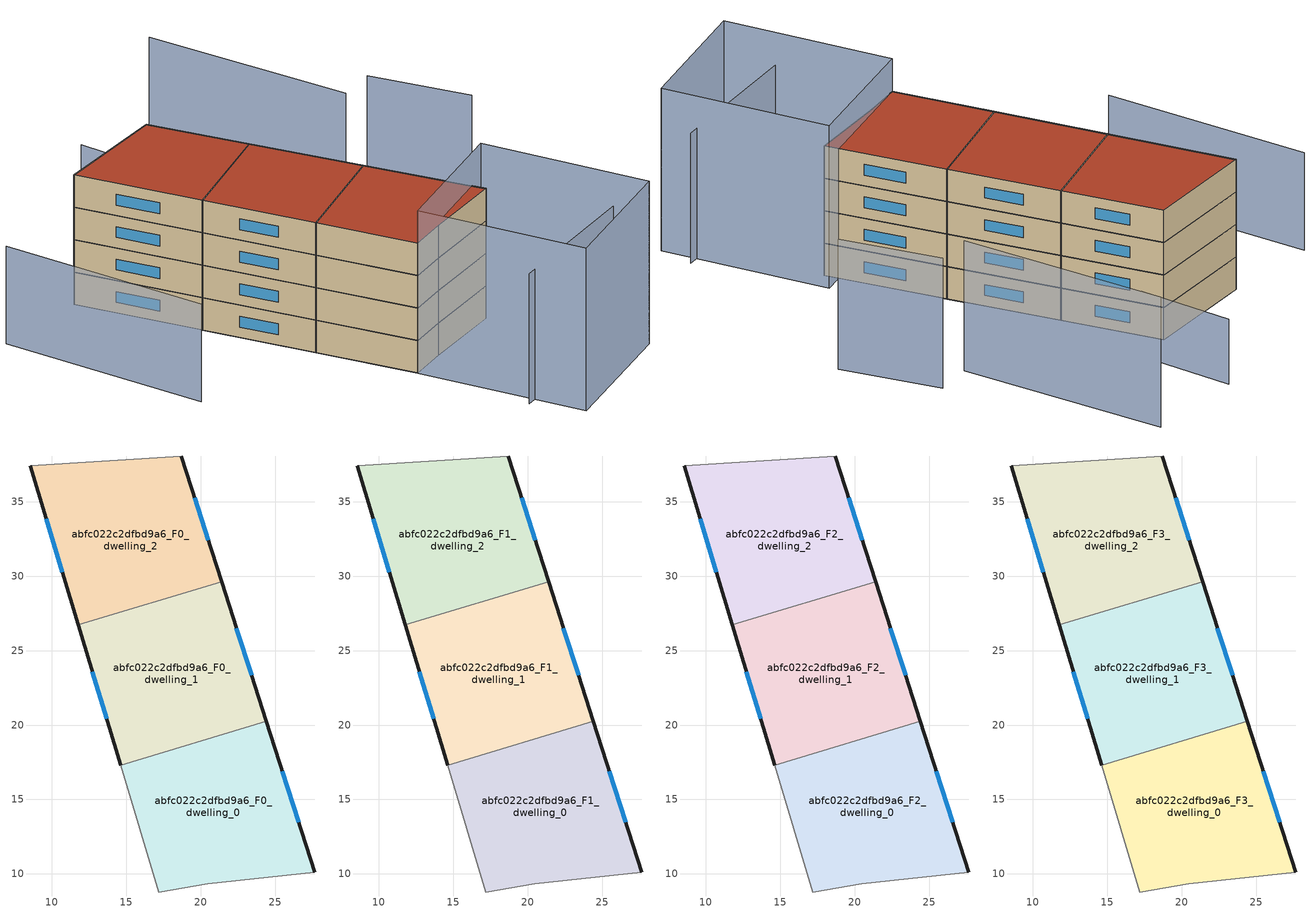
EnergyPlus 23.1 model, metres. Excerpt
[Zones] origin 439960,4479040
abfc022c2dfbd9a6_F0_dwelling_0
 floor ground (EU_floor_Construction): 27.64,10.12 24.41,20.24 14.62,17.29 17.19,8.79 20.46,9.33 z0
 wall outside (EU_wall_Construction): 24.41,20.24 27.64,10.12 z0:3
 wall adiabatic (EU_wall_Construction): 27.64,10.12 20.46,9.33 17.19,8.79 14.62,17.29 z0:3
 wall to abfc022c2dfbd9a6_F0_dwelling_1 (EU_wall_Construction): 14.62,17.29 24.41,20.24 z0:3
 window (EU_Window_Construction): 25.48,16.89 26.57,13.48 z0.99:2.01
abfc022c2dfbd9a6_F0_dwelling_1
 floor ground (EU_floor_Construction): 24.41,20.24 21.41,29.62 11.78,26.72 14.62,17.29 z0
 wall outside (EU_wall_Construction): 21.41,29.62 24.41,20.24 / 14.62,17.29 11.78,26.72 z0:3
 wall to abfc022c2dfbd9a6_F0_dwelling_2 (EU_wall_Construction): 11.78,26.72 21.4,29.62 z0:3
 window (EU_Window_Construction): 22.4,26.51 23.41,23.35 / 13.68,20.42 12.73,23.6 z0.99:2.01
abfc022c2dfbd9a6_F0_dwelling_2
 floor ground (EU_floor_Construction): 21.41,29.62 18.7,38.07 8.56,37.41 11.78,26.72 z0
 wall outside (EU_wall_Construction): 18.7,38.07 21.41,29.62 / 11.78,26.72 8.56,37.41 z0:3
 wall adiabatic (EU_wall_Construction): 8.56,37.41 18.7,38.07 z0:3
 window (EU_Window_Construction): 19.6,35.27 20.51,32.42 / 10.72,30.26 9.63,33.86 z0.99:2.01
abfc022c2dfbd9a6_F1_dwelling_0
 floor to abfc022c2dfbd9a6_F0_dwelling_0 (EU_floor_Construction): 27.64,10.12 24.41,20.24 14.62,17.29 17.19,8.79 20.46,9.33 z3
 wall outside (EU_wall_Construction): 24.41,20.24 27.64,10.12 z3:6
 wall adiabatic (EU_wall_Construction): 27.64,10.12 20.46,9.33 17.19,8.79 14.62,17.29 z3:6
 wall to abfc022c2dfbd9a6_F1_dwelling_1 (EU_wall_Construction): 14.62,17.29 24.41,20.24 z3:6
 window (EU_Window_Construction): 25.48,16.89 26.57,13.48 z3.99:5.01
abfc022c2dfbd9a6_F1_dwelling_1
 floor to abfc022c2dfbd9a6_F0_dwelling_1 (EU_floor_Construction): 24.41,20.24 21.4,29.62 11.78,26.72 14.62,17.29 z3
 wall outside (EU_wall_Construction): 21.41,29.62 24.41,20.24 / 14.62,17.29 11.78,26.72 z3:6
 wall to abfc022c2dfbd9a6_F1_dwelling_2 (EU_wall_Construction): 11.78,26.72 21.4,29.62 z3:6
 window (EU_Window_Construction): 22.4,26.51 23.41,23.35 / 13.68,20.42 12.73,23.6 z3.99:5.01
abfc022c2dfbd9a6_F1_dwelling_2
 floor to abfc022c2dfbd9a6_F0_dwelling_2 (EU_floor_Construction): 21.4,29.62 18.7,38.07 8.56,37.41 11.78,26.72 z3
 wall outside (EU_wall_Construction): 18.7,38.07 21.41,29.62 / 11.78,26.72 8.56,37.41 z3:6
 wall adiabatic (EU_wall_Construction): 8.56,37.41 18.7,38.07 z3:6
 window (EU_Window_Construction): 19.6,35.27 20.51,32.42 / 10.72,30.26 9.63,33.86 z3.99:5.01
abfc022c2dfbd9a6_F2_dwelling_0
 floor to abfc022c2dfbd9a6_F1_dwelling_0 (EU_floor_Construction): 27.64,10.12 24.41,20.24 14.62,17.29 17.19,8.79 20.46,9.33 z6
 wall outside (EU_wall_Construction): 24.41,20.24 27.64,10.12 z6:9
 wall adiabatic (EU_wall_Construction): 27.64,10.12 20.46,9.33 17.19,8.79 14.62,17.29 z6:9
 wall to abfc022c2dfbd9a6_F2_dwelling_1 (EU_wall_Construction): 14.62,17.29 24.41,20.24 z6:9
 window (EU_Window_Construction): 25.48,16.89 26.57,13.48 z6.99:8.01
abfc022c2dfbd9a6_F2_dwelling_1
 floor to abfc022c2dfbd9a6_F1_dwelling_1 (EU_floor_Construction): 24.41,20.24 21.4,29.62 11.78,26.72 14.62,17.29 z6
 wall outside (EU_wall_Construction): 21.41,29.62 24.41,20.24 / 14.62,17.29 11.78,26.72 z6:9
 wall to abfc022c2dfbd9a6_F2_dwelling_2 (EU_wall_Construction): 11.78,26.72 21.4,29.62 z6:9
 window (EU_Window_Construction): 22.4,26.51 23.41,23.35 / 13.68,20.42 12.73,23.6 z6.99:8.01
abfc022c2dfbd9a6_F2_dwelling_2
 floor to abfc022c2dfbd9a6_F1_dwelling_2 (EU_floor_Construction): 21.4,29.62 18.7,38.07 8.56,37.41 11.78,26.72 z6
 wall outside (EU_wall_Construction): 18.7,38.07 21.41,29.62 / 11.78,26.72 8.56,37.41 z6:9
 wall adiabatic (EU_wall_Construction): 8.56,37.41 18.7,38.07 z6:9
 window (EU_Window_Construction): 19.6,35.27 20.51,32.42 / 10.72,30.26 9.63,33.86 z6.99:8.01
abfc022c2dfbd9a6_F3_dwelling_0
 floor to abfc022c2dfbd9a6_F2_dwelling_0 (EU_floor_Construction): 27.64,10.12 24.41,20.24 14.62,17.29 17.19,8.79 20.46,9.33 z9
 wall outside (EU_wall_Construction): 24.41,20.24 27.64,10.12 z9:12
 wall adiabatic (EU_wall_Construction): 27.64,10.12 20.46,9.33 17.19,8.79 14.62,17.29 z9:12
 wall to abfc022c2dfbd9a6_F3_dwelling_1 (EU_wall_Construction): 14.62,17.29 24.41,20.24 z9:12
 window (EU_Window_Construction): 25.48,16.89 26.57,13.48 z9.99:11.01
 roof outside (EU_roof_Construction): 24.41,20.24 27.64,10.12 20.46,9.33 17.19,8.79 14.62,17.29 z12
abfc022c2dfbd9a6_F3_dwelling_1
 floor to abfc022c2dfbd9a6_F2_dwelling_1 (EU_floor_Construction): 24.41,20.24 21.4,29.62 11.78,26.72 14.62,17.29 z9
 wall outside (EU_wall_Construction): 21.41,29.62 24.41,20.24 / 14.62,17.29 11.78,26.72 z9:12
 wall to abfc022c2dfbd9a6_F3_dwelling_2 (EU_wall_Construction): 11.78,26.72 21.4,29.62 z9:12
 window (EU_Window_Construction): 22.4,26.51 23.41,23.35 / 13.68,20.42 12.73,23.6 z9.99:11.01
 roof outside (EU_roof_Construction): 21.41,29.62 24.41,20.24 14.62,17.29 11.78,26.72 z12
abfc022c2dfbd9a6_F3_dwelling_2
 floor to abfc022c2dfbd9a6_F2_dwelling_2 (EU_floor_Construction): 21.4,29.62 18.7,38.07 8.56,37.41 11.78,26.72 z9
 wall outside (EU_wall_Construction): 18.7,38.07 21.41,29.62 / 11.78,26.72 8.56,37.41 z9:12
 wall adiabatic (EU_wall_Construction): 8.56,37.41 18.7,38.07 z9:12
 window (EU_Window_Construction): 19.6,35.27 20.51,32.42 / 10.72,30.26 9.63,33.86 z9.99:11.01
 roof outside (EU_roof_Construction): 18.7,38.07 21.41,29.62 11.78,26.72 8.56,37.41 z12
shading: 18.89,-1.33 32.72,0.52 / 38.85,20.64 36.02,29.17 / 32.72,28.72 29.98,46.82 z0:12; 28.95,11.78 32.62,-2.66 / 32.62,-2.66 20.86,-5.65 / 20.86,-5.65 17.19,8.79 / 17.19,8.79 28.95,11.78 z0:15; 0.16,37.64 2.63,19.44 z0:9; 21.09,46.68 21.88,38.29 z0:6
[Building]
EU S2 Campaign: North Axis=0; Terrain=City; Solar Distribution=FullExterior
[Site:Location]
Madrid: Latitude=40.5; Longitude=-3.5; Time Zone=1; Elevation=609
[SizingPeriod:WeatherFileDays]
AnnualSizingPeriod: Begin Month=1; Begin Day of Month=1; End Month=12; End Day of Month=31; Day of Week for Start Day=Monday; Use Weather File Daylight Saving Period=No; Use Weather File Rain and Snow Indicators=No
[MATERIAL]
EU_InternalMass_Material: Roughness=MediumRough; Thickness=0.1; Conductivity=1; Density=1800; Specific Heat=900; Thermal Absorptance=0.9; Solar Absorptance=0.7; Visible Absorptance=0.7
[MATERIAL:NOMASS] Roughness=MediumRough; Thermal Absorptance=0.9; Solar Absorptance=0.7; Visible Absorptance=0.7
Name | Thermal Resistance
EU_wall_NoMass | 0.609216
EU_roof_NoMass | 0.513268
EU_floor_NoMass | 0.568163
[WINDOWMATERIAL:SIMPLEGLAZINGSYSTEM]
EU_Window_SimpleGlazing: UFactor=5.50606; Solar Heat Gain Coefficient=0.85; Visible Transmittance=0.85
[CONSTRUCTION]
EU_wall_Construction: EU_wall_NoMass
EU_roof_Construction: EU_roof_NoMass
EU_floor_Construction: EU_floor_NoMass
EU_InternalMass_Construction: EU_InternalMass_Material
EU_Window_Construction: EU_Window_SimpleGlazing
[ZONE] Type=1; Multiplier=1; Ceiling Height=autocalculate; Floor Area=autocalculate; Part of Total Floor Area=Yes
Name | Volume
abfc022c2dfbd9a6_F0_dwelling_0 | 299.376
abfc022c2dfbd9a6_F1_dwelling_0; abfc022c2dfbd9a6_F2_dwelling_0; abfc022c2dfbd9a6_F3_dwelling_0 | 299.377
abfc022c2dfbd9a6_F0_dwelling_1; abfc022c2dfbd9a6_F1_dwelling_1; abfc022c2dfbd9a6_F2_dwelling_1; abfc022c2dfbd9a6_F3_dwelling_1 | 299.384
abfc022c2dfbd9a6_F0_dwelling_2; abfc022c2dfbd9a6_F1_dwelling_2; abfc022c2dfbd9a6_F2_dwelling_2; abfc022c2dfbd9a6_F3_dwelling_2 | 299.397
[INTERNALMASS] Construction=EU_InternalMass_Construction
Name | Zone or ZoneList | Surface Area
abfc022c2dfbd9a6_F0_dwelling_0_EU_InternalMass | abfc022c2dfbd9a6_F0_dwelling_0 | 99.7922
abfc022c2dfbd9a6_F0_dwelling_1_EU_InternalMass | abfc022c2dfbd9a6_F0_dwelling_1 | 99.7946
abfc022c2dfbd9a6_F0_dwelling_2_EU_InternalMass | abfc022c2dfbd9a6_F0_dwelling_2 | 99.799
abfc022c2dfbd9a6_F1_dwelling_0_EU_InternalMass | abfc022c2dfbd9a6_F1_dwelling_0 | 99.7922
abfc022c2dfbd9a6_F1_dwelling_1_EU_InternalMass | abfc022c2dfbd9a6_F1_dwelling_1 | 99.7946
abfc022c2dfbd9a6_F1_dwelling_2_EU_InternalMass | abfc022c2dfbd9a6_F1_dwelling_2 | 99.799
abfc022c2dfbd9a6_F2_dwelling_0_EU_InternalMass | abfc022c2dfbd9a6_F2_dwelling_0 | 99.7922
abfc022c2dfbd9a6_F2_dwelling_1_EU_InternalMass | abfc022c2dfbd9a6_F2_dwelling_1 | 99.7946
abfc022c2dfbd9a6_F2_dwelling_2_EU_InternalMass | abfc022c2dfbd9a6_F2_dwelling_2 | 99.799
abfc022c2dfbd9a6_F3_dwelling_0_EU_InternalMass | abfc022c2dfbd9a6_F3_dwelling_0 | 99.7922
abfc022c2dfbd9a6_F3_dwelling_1_EU_InternalMass | abfc022c2dfbd9a6_F3_dwelling_1 | 99.7946
abfc022c2dfbd9a6_F3_dwelling_2_EU_InternalMass | abfc022c2dfbd9a6_F3_dwelling_2 | 99.799
[OTHEREQUIPMENT] Fuel Type=Electricity; Design Level Calculation Method=Watts/Area; Power per Zone Floor Area=1; Fraction Latent=0; Fraction Radiant=0; Fraction Lost=0; Carbon Dioxide Generation Rate=0; EndUse Subcategory=EU_Step8_InternalGains
Name | Zone or ZoneList or Space or SpaceList | Schedule
EU_Step8_InternalGain_abfc022c2dfbd9a6_F0_dwelling_0_f000 | abfc022c2dfbd9a6_F0_dwelling_0 | EU_Step8_GainSchedule_abfc022c2dfbd9a6_F0_dwelling_0_f000
EU_Step8_InternalGain_abfc022c2dfbd9a6_F0_dwelling_1_f000 | abfc022c2dfbd9a6_F0_dwelling_1 | EU_Step8_GainSchedule_abfc022c2dfbd9a6_F0_dwelling_1_f000
EU_Step8_InternalGain_abfc022c2dfbd9a6_F0_dwelling_2_f000 | abfc022c2dfbd9a6_F0_dwelling_2 | EU_Step8_GainSchedule_abfc022c2dfbd9a6_F0_dwelling_2_f000
EU_Step8_InternalGain_abfc022c2dfbd9a6_F1_dwelling_0_f000 | abfc022c2dfbd9a6_F1_dwelling_0 | EU_Step8_GainSchedule_abfc022c2dfbd9a6_F1_dwelling_0_f000
EU_Step8_InternalGain_abfc022c2dfbd9a6_F1_dwelling_1_f000 | abfc022c2dfbd9a6_F1_dwelling_1 | EU_Step8_GainSchedule_abfc022c2dfbd9a6_F1_dwelling_1_f000
EU_Step8_InternalGain_abfc022c2dfbd9a6_F1_dwelling_2_f000 | abfc022c2dfbd9a6_F1_dwelling_2 | EU_Step8_GainSchedule_abfc022c2dfbd9a6_F1_dwelling_2_f000
EU_Step8_InternalGain_abfc022c2dfbd9a6_F2_dwelling_0_f000 | abfc022c2dfbd9a6_F2_dwelling_0 | EU_Step8_GainSchedule_abfc022c2dfbd9a6_F2_dwelling_0_f000
EU_Step8_InternalGain_abfc022c2dfbd9a6_F2_dwelling_1_f000 | abfc022c2dfbd9a6_F2_dwelling_1 | EU_Step8_GainSchedule_abfc022c2dfbd9a6_F2_dwelling_1_f000
EU_Step8_InternalGain_abfc022c2dfbd9a6_F2_dwelling_2_f000 | abfc022c2dfbd9a6_F2_dwelling_2 | EU_Step8_GainSchedule_abfc022c2dfbd9a6_F2_dwelling_2_f000
EU_Step8_InternalGain_abfc022c2dfbd9a6_F3_dwelling_0_f000 | abfc022c2dfbd9a6_F3_dwelling_0 | EU_Step8_GainSchedule_abfc022c2dfbd9a6_F3_dwelling_0_f000
EU_Step8_InternalGain_abfc022c2dfbd9a6_F3_dwelling_1_f000 | abfc022c2dfbd9a6_F3_dwelling_1 | EU_Step8_GainSchedule_abfc022c2dfbd9a6_F3_dwelling_1_f000
EU_Step8_InternalGain_abfc022c2dfbd9a6_F3_dwelling_2_f000 | abfc022c2dfbd9a6_F3_dwelling_2 | EU_Step8_GainSchedule_abfc022c2dfbd9a6_F3_dwelling_2_f000
[ZONEVENTILATION:DESIGNFLOWRATE] Schedule=EU_AlwaysOn; Design Flow Rate Calculation Method=AirChanges/Hour; Air Changes per Hour=0.752966; Ventilation Type=Natural; Fan Pressure Rise=0; Fan Total Efficiency=1; Constant Term Coefficient=1; Temperature Term Coefficient=0; Velocity Term Coefficient=0; Velocity Squared Term Coefficient=0; Minimum Indoor Temperature=-100; Maximum Indoor Temperature=100; Delta Temperature=-100; Minimum Outdoor Temperature=-100; Maximum Outdoor Temperature=100; Maximum Wind Speed=40
Name | Zone or ZoneList or Space or SpaceList
EU_ConstantAir_abfc022c2dfbd9a6_F0_dwelling_0 | abfc022c2dfbd9a6_F0_dwelling_0
EU_ConstantAir_abfc022c2dfbd9a6_F0_dwelling_1 | abfc022c2dfbd9a6_F0_dwelling_1
EU_ConstantAir_abfc022c2dfbd9a6_F0_dwelling_2 | abfc022c2dfbd9a6_F0_dwelling_2
EU_ConstantAir_abfc022c2dfbd9a6_F1_dwelling_0 | abfc022c2dfbd9a6_F1_dwelling_0
EU_ConstantAir_abfc022c2dfbd9a6_F1_dwelling_1 | abfc022c2dfbd9a6_F1_dwelling_1
EU_ConstantAir_abfc022c2dfbd9a6_F1_dwelling_2 | abfc022c2dfbd9a6_F1_dwelling_2
EU_ConstantAir_abfc022c2dfbd9a6_F2_dwelling_0 | abfc022c2dfbd9a6_F2_dwelling_0
EU_ConstantAir_abfc022c2dfbd9a6_F2_dwelling_1 | abfc022c2dfbd9a6_F2_dwelling_1
EU_ConstantAir_abfc022c2dfbd9a6_F2_dwelling_2 | abfc022c2dfbd9a6_F2_dwelling_2
EU_ConstantAir_abfc022c2dfbd9a6_F3_dwelling_0 | abfc022c2dfbd9a6_F3_dwelling_0
EU_ConstantAir_abfc022c2dfbd9a6_F3_dwelling_1 | abfc022c2dfbd9a6_F3_dwelling_1
EU_ConstantAir_abfc022c2dfbd9a6_F3_dwelling_2 | abfc022c2dfbd9a6_F3_dwelling_2
[HVACTEMPLATE:THERMOSTAT] Constant Heating Setpoint=20; Constant Cooling Setpoint=50
EU_HeatOnly_abfc022c2dfbd9a6_F0_dwelling_0; EU_HeatOnly_abfc022c2dfbd9a6_F0_dwelling_1; EU_HeatOnly_abfc022c2dfbd9a6_F0_dwelling_2; EU_HeatOnly_abfc022c2dfbd9a6_F1_dwelling_0; EU_HeatOnly_abfc022c2dfbd9a6_F1_dwelling_1; EU_HeatOnly_abfc022c2dfbd9a6_F1_dwelling_2; EU_HeatOnly_abfc022c2dfbd9a6_F2_dwelling_0; EU_HeatOnly_abfc022c2dfbd9a6_F2_dwelling_1; EU_HeatOnly_abfc022c2dfbd9a6_F2_dwelling_2; EU_HeatOnly_abfc022c2dfbd9a6_F3_dwelling_0; EU_HeatOnly_abfc022c2dfbd9a6_F3_dwelling_1; EU_HeatOnly_abfc022c2dfbd9a6_F3_dwelling_2
[HVACTEMPLATE:ZONE:IDEALLOADSAIRSYSTEM] System Availability Schedule=EU_AlwaysOn; Maximum Heating Supply Air Temperature=50; Minimum Cooling Supply Air Temperature=13; Maximum Heating Supply Air Humidity Ratio=0.0156; Minimum Cooling Supply Air Humidity Ratio=0.0077; Heating Limit=NoLimit; Cooling Limit=NoLimit; Heating Availability Schedule=EU_AlwaysOn; Cooling Availability Schedule=EU_CoolingOff; Dehumidification Control Type=ConstantSensibleHeatRatio; Cooling Sensible Heat Ratio=0.7; Dehumidification Setpoint=60; Humidification Control Type=None; Humidification Setpoint=30; Outdoor Air Method=None; Outdoor Air Flow Rate per Person=0.00944; Outdoor Air Flow Rate per Zone Floor Area=0; Outdoor Air Flow Rate per Zone=0; Demand Controlled Ventilation Type=None; Outdoor Air Economizer Type=NoEconomizer; Heat Recovery Type=None; Sensible Heat Recovery Effectiveness=0.7; Latent Heat Recovery Effectiveness=0.65
Name | Template Thermostat
abfc022c2dfbd9a6_F0_dwelling_0 | EU_HeatOnly_abfc022c2dfbd9a6_F0_dwelling_0
abfc022c2dfbd9a6_F0_dwelling_1 | EU_HeatOnly_abfc022c2dfbd9a6_F0_dwelling_1
abfc022c2dfbd9a6_F0_dwelling_2 | EU_HeatOnly_abfc022c2dfbd9a6_F0_dwelling_2
abfc022c2dfbd9a6_F1_dwelling_0 | EU_HeatOnly_abfc022c2dfbd9a6_F1_dwelling_0
abfc022c2dfbd9a6_F1_dwelling_1 | EU_HeatOnly_abfc022c2dfbd9a6_F1_dwelling_1
abfc022c2dfbd9a6_F1_dwelling_2 | EU_HeatOnly_abfc022c2dfbd9a6_F1_dwelling_2
abfc022c2dfbd9a6_F2_dwelling_0 | EU_HeatOnly_abfc022c2dfbd9a6_F2_dwelling_0
abfc022c2dfbd9a6_F2_dwelling_1 | EU_HeatOnly_abfc022c2dfbd9a6_F2_dwelling_1
abfc022c2dfbd9a6_F2_dwelling_2 | EU_HeatOnly_abfc022c2dfbd9a6_F2_dwelling_2
abfc022c2dfbd9a6_F3_dwelling_0 | EU_HeatOnly_abfc022c2dfbd9a6_F3_dwelling_0
abfc022c2dfbd9a6_F3_dwelling_1 | EU_HeatOnly_abfc022c2dfbd9a6_F3_dwelling_1
abfc022c2dfbd9a6_F3_dwelling_2 | EU_HeatOnly_abfc022c2dfbd9a6_F3_dwelling_2
[SIZING:ZONE] Zone Cooling Design Supply Air Temperature Input Method=SupplyAirTemperature; Zone Cooling Design Supply Air Temperature=13; Zone Heating Design Supply Air Temperature Input Method=SupplyAirTemperature; Zone Heating Design Supply Air Temperature=50; Zone Cooling Design Supply Air Humidity Ratio=0.008; Zone Heating Design Supply Air Humidity Ratio=0.008; Cooling Design Air Flow Method=DesignDay; Cooling Design Air Flow Rate=0; Cooling Minimum Air Flow per Zone Floor Area=0.000762; Cooling Minimum Air Flow=0; Cooling Minimum Air Flow Fraction=0.2; Heating Design Air Flow Method=DesignDay; Heating Design Air Flow Rate=0; Heating Maximum Air Flow per Zone Floor Area=0.002032; Heating Maximum Air Flow=0.141576; Heating Maximum Air Flow Fraction=0.3; Account for Dedicated Outdoor Air System=No; Dedicated Outdoor Air System Control Strategy=NeutralSupplyAir; Dedicated Outdoor Air Low Setpoint Temperature for Design=autosize; Dedicated Outdoor Air High Setpoint Temperature for Design=autosize; Zone Load Sizing Method=Sensible Load Only No Latent Load; Zone Latent Cooling Design Supply Air Humidity Ratio Input Method=HumidityRatioDifference; Zone Cooling Design Supply Air Humidity Ratio Difference=0.005; Zone Latent Heating Design Supply Air Humidity Ratio Input Method=HumidityRatioDifference; Zone Humidification Design Supply Air Humidity Ratio Difference=0.005
abfc022c2dfbd9a6_F0_dwelling_0; abfc022c2dfbd9a6_F0_dwelling_1; abfc022c2dfbd9a6_F0_dwelling_2; abfc022c2dfbd9a6_F1_dwelling_0; abfc022c2dfbd9a6_F1_dwelling_1; abfc022c2dfbd9a6_F1_dwelling_2; abfc022c2dfbd9a6_F2_dwelling_0; abfc022c2dfbd9a6_F2_dwelling_1; abfc022c2dfbd9a6_F2_dwelling_2; abfc022c2dfbd9a6_F3_dwelling_0; abfc022c2dfbd9a6_F3_dwelling_1; abfc022c2dfbd9a6_F3_dwelling_2
[SCHEDULE:CONSTANT]
Name | Hourly Value
EU_AlwaysOn | 1
EU_CoolingOff | 0
[SCHEDULE:FILE] Column Number=1; Rows to Skip at Top=0; Number of Hours of Data=8760; Column Separator=Comma; Interpolate to Timestep=No; Minutes per Item=60; Adjust Schedule for Daylight Savings=Yes
Name | File
EU_Step8_GainSchedule_abfc022c2dfbd9a6_F0_dwelling_0_f000 | ../../schedules/abfc022c2dfbd9a6/abfc022c2dfbd9a6_F0_dwelling_0_f000_gain.csv
EU_Step8_GainSchedule_abfc022c2dfbd9a6_F0_dwelling_1_f000 | ../../schedules/abfc022c2dfbd9a6/abfc022c2dfbd9a6_F0_dwelling_1_f000_gain.csv
EU_Step8_GainSchedule_abfc022c2dfbd9a6_F0_dwelling_2_f000 | ../../schedules/abfc022c2dfbd9a6/abfc022c2dfbd9a6_F0_dwelling_2_f000_gain.csv
EU_Step8_GainSchedule_abfc022c2dfbd9a6_F1_dwelling_0_f000 | ../../schedules/abfc022c2dfbd9a6/abfc022c2dfbd9a6_F1_dwelling_0_f000_gain.csv
EU_Step8_GainSchedule_abfc022c2dfbd9a6_F1_dwelling_1_f000 | ../../schedules/abfc022c2dfbd9a6/abfc022c2dfbd9a6_F1_dwelling_1_f000_gain.csv
EU_Step8_GainSchedule_abfc022c2dfbd9a6_F1_dwelling_2_f000 | ../../schedules/abfc022c2dfbd9a6/abfc022c2dfbd9a6_F1_dwelling_2_f000_gain.csv
EU_Step8_GainSchedule_abfc022c2dfbd9a6_F2_dwelling_0_f000 | ../../schedules/abfc022c2dfbd9a6/abfc022c2dfbd9a6_F2_dwelling_0_f000_gain.csv
EU_Step8_GainSchedule_abfc022c2dfbd9a6_F2_dwelling_1_f000 | ../../schedules/abfc022c2dfbd9a6/abfc022c2dfbd9a6_F2_dwelling_1_f000_gain.csv
EU_Step8_GainSchedule_abfc022c2dfbd9a6_F2_dwelling_2_f000 | ../../schedules/abfc022c2dfbd9a6/abfc022c2dfbd9a6_F2_dwelling_2_f000_gain.csv
EU_Step8_GainSchedule_abfc022c2dfbd9a6_F3_dwelling_0_f000 | ../../schedules/abfc022c2dfbd9a6/abfc022c2dfbd9a6_F3_dwelling_0_f000_gain.csv
EU_Step8_GainSchedule_abfc022c2dfbd9a6_F3_dwelling_1_f000 | ../../schedules/abfc022c2dfbd9a6/abfc022c2dfbd9a6_F3_dwelling_1_f000_gain.csv
EU_Step8_GainSchedule_abfc022c2dfbd9a6_F3_dwelling_2_f000 | ../../schedules/abfc022c2dfbd9a6/abfc022c2dfbd9a6_F3_dwelling_2_f000_gain.csv
